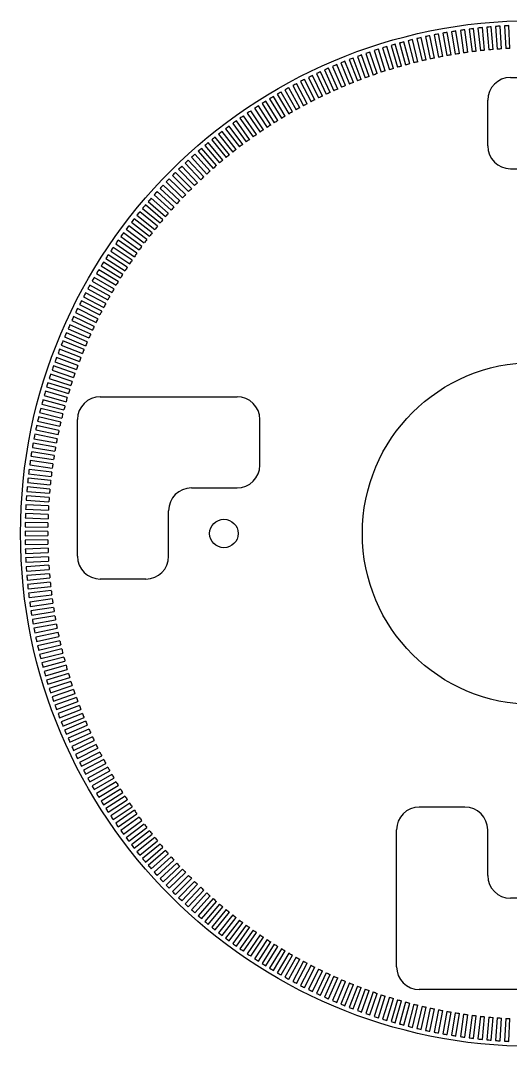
# Model space of a CAD drawing. Header units: millimetres. Extents: x -225 to 225, y -225 to 225.
# Drawn here: x -225 to -10, y -225 to 225 of the extents above; entities that cross this region are included whole.
import ezdxf

# ---------------------------------------------------------------- set-up
doc = ezdxf.new("R2010")
doc.units = ezdxf.units.MM

msp = doc.modelspace()

# ---------------------------------------------------------------- linework, layer by layer
at = {"color": 7, "linetype": 'Continuous', "lineweight": 25}
for p, q in [((-32, 220.69), (-30.56, 210.8)), ((-28.72, 211.05), (-30.07, 220.96)), ((-28.14, 221.22), (-26.88, 211.3)), ((-25.04, 211.52), (-26.21, 221.45)), ((-24.28, 221.67), (-23.19, 211.73)), ((-21.34, 211.93), (-22.34, 221.88)), ((-20.4, 222.06), (-19.49, 212.11)), ((-17.64, 212.27), (-18.47, 222.23)), ((-16.53, 222.39), (-15.79, 212.41)), ((-13.93, 212.54), (-14.58, 222.52)), ((-12.64, 222.64), (-12.08, 212.66)), ((-10.22, 212.75), (-10.7, 222.74)), ((-54.89, 216.14), (-52.43, 206.45)), ((-50.63, 206.9), (-53, 216.61)), ((-51.11, 217.06), (-48.82, 207.33)), ((-47.01, 207.75), (-49.22, 217.5)), ((-47.32, 217.92), (-45.19, 208.15)), ((-43.38, 208.54), (-45.41, 218.33)), ((-43.51, 218.72), (-41.55, 208.91)), ((-39.73, 209.26), (-41.59, 219.09)), ((-39.68, 219.44), (-37.9, 209.6)), ((-36.07, 209.92), (-37.76, 219.78)), ((-35.85, 220.1), (-34.24, 210.23)), ((-32.4, 210.52), (-33.92, 220.4)), ((-69.84, 211.78), (-66.7, 202.29)), ((-64.94, 202.86), (-67.98, 212.38)), ((-66.13, 212.97), (-63.16, 203.42)), ((-61.39, 203.96), (-64.27, 213.54)), ((-62.4, 214.09), (-59.6, 204.49)), ((-57.82, 205), (-60.53, 214.63)), ((-58.66, 215.15), (-56.03, 205.5)), ((-54.23, 205.98), (-56.78, 215.65)), ((-78.93, 197.84), (-82.63, 207.12)), ((-80.82, 207.84), (-77.2, 198.52)), ((-75.46, 199.18), (-79.01, 208.54)), ((-77.18, 209.22), (-73.72, 199.83)), ((-71.98, 200.47), (-75.36, 209.88)), ((-73.52, 210.53), (-70.22, 201.09)), ((-68.47, 201.7), (-71.68, 211.17)), ((-89.17, 193.43), (-93.36, 202.52)), ((-91.59, 203.32), (-87.48, 194.21)), ((-85.79, 194.96), (-89.81, 204.11)), ((-88.03, 204.89), (-84.08, 195.7)), ((-82.37, 196.43), (-86.24, 205.65)), ((-84.44, 206.4), (-80.65, 197.14)), ((-102.11, 198.25), (-97.53, 189.36)), ((-95.87, 190.2), (-100.37, 199.13)), ((-98.63, 200), (-94.21, 191.03)), ((-92.54, 191.85), (-96.88, 200.86)), ((-95.12, 201.69), (-90.86, 192.65)), ((-10, 200), (50, 200)), ((-105.69, 184.93), (-110.66, 193.61)), ((-108.96, 194.57), (-104.08, 185.84)), ((-102.45, 186.74), (-107.26, 195.51)), ((-105.55, 196.44), (-100.82, 187.63)), ((-99.18, 188.5), (-103.83, 197.35)), ((-112.08, 181.13), (-117.35, 189.63)), ((-115.69, 190.65), (-110.5, 182.1)), ((-108.91, 183.05), (-114.02, 191.65)), ((-112.34, 192.64), (-107.3, 184)), ((-20, 170), (-20, 190)), ((-118.34, 177.1), (-123.89, 185.42)), ((-122.27, 186.49), (-116.79, 178.13)), ((-115.23, 179.14), (-120.64, 187.55)), ((-119, 188.6), (-113.66, 180.14)), ((-124.45, 172.87), (-130.29, 180.98)), ((-128.7, 182.11), (-122.93, 173.94)), ((-121.41, 175.01), (-127.11, 183.23)), ((-125.51, 184.33), (-119.88, 176.06)), ((-130.4, 168.42), (-136.52, 176.32)), ((-134.98, 177.51), (-128.93, 169.55)), ((-127.44, 170.67), (-133.43, 178.68)), ((-131.86, 179.84), (-125.95, 171.77)), ((-136.2, 163.76), (-142.59, 171.45)), ((-141.09, 172.69), (-134.77, 164.95)), ((-133.32, 166.12), (-139.58, 173.91)), ((-138.06, 175.13), (-131.87, 167.27)), ((-147.03, 167.66), (-140.44, 160.14)), ((-139.04, 161.36), (-145.57, 168.94)), ((-144.09, 170.2), (-137.62, 162.57)), ((-152.8, 162.43), (-145.94, 155.14)), ((-144.58, 156.41), (-151.37, 163.75)), ((-149.94, 165.07), (-143.21, 157.67)), ((-141.83, 158.91), (-148.49, 166.37)), ((-149.96, 151.27), (-157, 158.37)), ((-155.61, 159.74), (-148.63, 152.57)), ((-147.29, 153.86), (-154.21, 161.09)), ((-10, 160), (10, 160)), ((-161.09, 154.21), (-153.86, 147.29)), ((-152.57, 148.63), (-159.74, 155.61)), ((-158.37, 157), (-151.27, 149.96)), ((-157.67, 143.21), (-165.07, 149.94)), ((-163.75, 151.37), (-156.41, 144.58)), ((-155.14, 145.94), (-162.43, 152.8)), ((-162.57, 137.62), (-170.2, 144.09)), ((-168.94, 145.57), (-161.36, 139.04)), ((-160.14, 140.44), (-167.66, 147.03)), ((-166.37, 148.49), (-158.91, 141.83)), ((-173.91, 139.58), (-166.12, 133.32)), ((-164.95, 134.77), (-172.69, 141.09)), ((-171.45, 142.59), (-163.76, 136.2)), ((-176.32, 136.52), (-168.42, 130.4)), ((-167.27, 131.87), (-175.13, 138.06)), ((-171.77, 125.95), (-179.84, 131.86)), ((-178.68, 133.43), (-170.67, 127.44)), ((-169.55, 128.93), (-177.51, 134.98)), ((-183.23, 127.11), (-175.01, 121.41)), ((-173.94, 122.93), (-182.11, 128.7)), ((-180.98, 130.29), (-172.87, 124.45)), ((-178.13, 116.79), (-186.49, 122.27)), ((-185.42, 123.89), (-177.1, 118.34)), ((-176.06, 119.88), (-184.33, 125.51)), ((-189.63, 117.35), (-181.13, 112.08)), ((-180.14, 113.66), (-188.6, 119)), ((-187.55, 120.64), (-179.14, 115.23)), ((-191.65, 114.02), (-183.05, 108.91)), ((-182.1, 110.5), (-190.65, 115.69)), ((-185.84, 104.08), (-194.57, 108.96)), ((-193.61, 110.66), (-184.93, 105.69)), ((-184, 107.3), (-192.64, 112.34)), ((-197.35, 103.83), (-188.5, 99.18)), ((-187.63, 100.82), (-196.44, 105.55)), ((-195.51, 107.26), (-186.74, 102.45)), ((-199.13, 100.37), (-190.2, 95.87)), ((-189.36, 97.53), (-198.25, 102.11)), ((-192.65, 90.86), (-201.69, 95.12)), ((-200.86, 96.88), (-191.85, 92.54)), ((-191.03, 94.21), (-200, 98.63)), ((-194.21, 87.48), (-203.32, 91.59)), ((-202.52, 93.36), (-193.43, 89.17)), ((-205.65, 86.24), (-196.43, 82.37)), ((-195.7, 84.08), (-204.89, 88.03)), ((-204.11, 89.81), (-194.96, 85.79)), ((-207.12, 82.63), (-197.84, 78.93)), ((-197.14, 80.65), (-206.4, 84.44)), ((-199.83, 73.72), (-209.22, 77.18)), ((-208.54, 79.01), (-199.18, 75.46)), ((-198.52, 77.2), (-207.84, 80.82)), ((-201.09, 70.22), (-210.53, 73.52)), ((-209.88, 75.36), (-200.47, 71.98)), ((-212.38, 67.98), (-202.86, 64.94)), ((-202.29, 66.7), (-211.78, 69.84)), ((-211.17, 71.68), (-201.7, 68.47)), ((-213.54, 64.27), (-203.96, 61.39)), ((-203.42, 63.16), (-212.97, 66.13)), ((-205.5, 56.03), (-215.15, 58.66)), ((-214.63, 60.53), (-205, 57.82)), ((-204.49, 59.6), (-214.09, 62.4)), ((-190, 60), (-130, 60)), ((-206.45, 52.43), (-216.14, 54.89)), ((-215.65, 56.78), (-205.98, 54.23)), ((-207.33, 48.82), (-217.06, 51.11)), ((-216.61, 53), (-206.9, 50.63)), ((-200, -10), (-200, 50)), ((-120, 30), (-120, 50)), ((-218.33, 45.41), (-208.54, 43.38)), ((-208.15, 45.19), (-217.92, 47.32)), ((-217.5, 49.22), (-207.75, 47.01)), ((-219.09, 41.59), (-209.26, 39.73)), ((-208.91, 41.55), (-218.72, 43.51)), ((-219.78, 37.76), (-209.92, 36.07)), ((-209.6, 37.9), (-219.44, 39.68)), ((-210.8, 30.56), (-220.69, 32)), ((-220.4, 33.92), (-210.52, 32.4)), ((-210.23, 34.24), (-220.1, 35.85)), ((-211.3, 26.88), (-221.22, 28.14)), ((-220.96, 30.07), (-211.05, 28.72)), ((-211.73, 23.19), (-221.67, 24.28)), ((-221.45, 26.21), (-211.52, 25.04)), ((-222.23, 18.47), (-212.27, 17.64)), ((-212.11, 19.49), (-222.06, 20.4)), ((-221.88, 22.34), (-211.93, 21.34)), ((-150, 20), (-130, 20)), ((-222.52, 14.58), (-212.54, 13.93)), ((-212.41, 15.79), (-222.39, 16.53)), ((-222.74, 10.7), (-212.75, 10.22)), ((-212.66, 12.08), (-222.64, 12.64)), ((-160, -10), (-160, 10)), ((-212.95, 4.65), (-222.95, 4.86)), ((-222.9, 6.81), (-212.9, 6.5)), ((-212.84, 8.36), (-222.83, 8.75)), ((-213, 0.93), (-223, 0.97)), ((-222.98, 2.92), (-212.98, 2.79)), ((-223, -0.97), (-213, -0.93)), ((-212.98, -2.79), (-222.98, -2.92)), ((-222.95, -4.86), (-212.95, -4.65)), ((-212.9, -6.5), (-222.9, -6.81)), ((-222.83, -8.75), (-212.84, -8.36)), ((-212.75, -10.22), (-222.74, -10.7)), ((-222.64, -12.64), (-212.66, -12.08)), ((-212.54, -13.93), (-222.52, -14.58)), ((-222.39, -16.53), (-212.41, -15.79)), ((-212.27, -17.64), (-222.23, -18.47)), ((-222.06, -20.4), (-212.11, -19.49)), ((-211.93, -21.34), (-221.88, -22.34)), ((-170, -20), (-190, -20)), ((-221.67, -24.28), (-211.73, -23.19)), ((-211.52, -25.04), (-221.45, -26.21)), ((-221.22, -28.14), (-211.3, -26.88)), ((-211.05, -28.72), (-220.96, -30.07)), ((-220.69, -32), (-210.8, -30.56)), ((-210.52, -32.4), (-220.4, -33.92)), ((-220.1, -35.85), (-210.23, -34.24)), ((-209.92, -36.07), (-219.78, -37.76)), ((-219.44, -39.68), (-209.6, -37.9)), ((-209.26, -39.73), (-219.09, -41.59)), ((-218.72, -43.51), (-208.91, -41.55)), ((-208.54, -43.38), (-218.33, -45.41)), ((-217.92, -47.32), (-208.15, -45.19)), ((-207.75, -47.01), (-217.5, -49.22)), ((-217.06, -51.11), (-207.33, -48.82)), ((-206.9, -50.63), (-216.61, -53)), ((-216.14, -54.89), (-206.45, -52.43)), ((-205.98, -54.23), (-215.65, -56.78)), ((-215.15, -58.66), (-205.5, -56.03)), ((-205, -57.82), (-214.63, -60.53)), ((-214.09, -62.4), (-204.49, -59.6)), ((-203.96, -61.39), (-213.54, -64.27)), ((-212.97, -66.13), (-203.42, -63.16)), ((-202.86, -64.94), (-212.38, -67.98)), ((-211.78, -69.84), (-202.29, -66.7)), ((-201.7, -68.47), (-211.17, -71.68)), ((-210.53, -73.52), (-201.09, -70.22)), ((-200.47, -71.98), (-209.88, -75.36)), ((-209.22, -77.18), (-199.83, -73.72)), ((-199.18, -75.46), (-208.54, -79.01)), ((-207.84, -80.82), (-198.52, -77.2)), ((-197.84, -78.93), (-207.12, -82.63)), ((-206.4, -84.44), (-197.14, -80.65)), ((-196.43, -82.37), (-205.65, -86.24)), ((-204.89, -88.03), (-195.7, -84.08)), ((-194.96, -85.79), (-204.11, -89.81)), ((-203.32, -91.59), (-194.21, -87.48)), ((-193.43, -89.17), (-202.52, -93.36)), ((-201.69, -95.12), (-192.65, -90.86)), ((-191.85, -92.54), (-200.86, -96.88)), ((-200, -98.63), (-191.03, -94.21)), ((-190.2, -95.87), (-199.13, -100.37)), ((-198.25, -102.11), (-189.36, -97.53)), ((-188.5, -99.18), (-197.35, -103.83)), ((-196.44, -105.55), (-187.63, -100.82)), ((-186.74, -102.45), (-195.51, -107.26)), ((-194.57, -108.96), (-185.84, -104.08)), ((-184.93, -105.69), (-193.61, -110.66)), ((-192.64, -112.34), (-184, -107.3)), ((-183.05, -108.91), (-191.65, -114.02)), ((-190.65, -115.69), (-182.1, -110.5)), ((-181.13, -112.08), (-189.63, -117.35)), ((-188.6, -119), (-180.14, -113.66)), ((-179.14, -115.23), (-187.55, -120.64)), ((-186.49, -122.27), (-178.13, -116.79)), ((-177.1, -118.34), (-185.42, -123.89)), ((-184.33, -125.51), (-176.06, -119.88)), ((-175.01, -121.41), (-183.23, -127.11)), ((-30, -120), (-50, -120)), ((-182.11, -128.7), (-173.94, -122.93)), ((-172.87, -124.45), (-180.98, -130.29)), ((-179.84, -131.86), (-171.77, -125.95)), ((-170.67, -127.44), (-178.68, -133.43)), ((-177.51, -134.98), (-169.55, -128.93)), ((-168.42, -130.4), (-176.32, -136.52)), ((-60, -190), (-60, -130)), ((-20, -150), (-20, -130)), ((-175.13, -138.06), (-167.27, -131.87)), ((-166.12, -133.32), (-173.91, -139.58)), ((-172.69, -141.09), (-164.95, -134.77)), ((-163.76, -136.2), (-171.45, -142.59)), ((-170.2, -144.09), (-162.57, -137.62)), ((-161.36, -139.04), (-168.94, -145.57)), ((-167.66, -147.03), (-160.14, -140.44)), ((-158.91, -141.83), (-166.37, -148.49)), ((-165.07, -149.94), (-157.67, -143.21)), ((-156.41, -144.58), (-163.75, -151.37)), ((-162.43, -152.8), (-155.14, -145.94)), ((-153.86, -147.29), (-161.09, -154.21)), ((-159.74, -155.61), (-152.57, -148.63)), ((-151.27, -149.96), (-158.37, -157)), ((-157, -158.37), (-149.96, -151.27)), ((-148.63, -152.57), (-155.61, -159.74)), ((-154.21, -161.09), (-147.29, -153.86)), ((-145.94, -155.14), (-152.8, -162.43)), ((-151.37, -163.75), (-144.58, -156.41)), ((-143.21, -157.67), (-149.94, -165.07)), ((-148.49, -166.37), (-141.83, -158.91)), ((-140.44, -160.14), (-147.03, -167.66)), ((-145.57, -168.94), (-139.04, -161.36)), ((10, -160), (-10, -160)), ((-137.62, -162.57), (-144.09, -170.2)), ((-142.59, -171.45), (-136.2, -163.76)), ((-134.77, -164.95), (-141.09, -172.69)), ((-139.58, -173.91), (-133.32, -166.12)), ((-131.87, -167.27), (-138.06, -175.13)), ((-136.52, -176.32), (-130.4, -168.42)), ((-128.93, -169.55), (-134.98, -177.51)), ((-133.43, -178.68), (-127.44, -170.67)), ((-125.95, -171.77), (-131.86, -179.84)), ((-130.29, -180.98), (-124.45, -172.87)), ((-122.93, -173.94), (-128.7, -182.11)), ((-127.11, -183.23), (-121.41, -175.01)), ((-119.88, -176.06), (-125.51, -184.33)), ((-123.89, -185.42), (-118.34, -177.1)), ((-116.79, -178.13), (-122.27, -186.49)), ((-120.64, -187.55), (-115.23, -179.14)), ((-113.66, -180.14), (-119, -188.6)), ((-117.35, -189.63), (-112.08, -181.13)), ((-110.5, -182.1), (-115.69, -190.65)), ((-114.02, -191.65), (-108.91, -183.05)), ((-107.3, -184), (-112.34, -192.64)), ((-110.66, -193.61), (-105.69, -184.93)), ((-104.08, -185.84), (-108.96, -194.57)), ((-107.26, -195.51), (-102.45, -186.74)), ((-100.82, -187.63), (-105.55, -196.44)), ((-103.83, -197.35), (-99.18, -188.5)), ((-97.53, -189.36), (-102.11, -198.25)), ((-100.37, -199.13), (-95.87, -190.2)), ((-94.21, -191.03), (-98.63, -200)), ((-96.88, -200.86), (-92.54, -191.85)), ((-90.86, -192.65), (-95.12, -201.69)), ((-93.36, -202.52), (-89.17, -193.43)), ((-87.48, -194.21), (-91.59, -203.32)), ((-89.81, -204.11), (-85.79, -194.96)), ((-84.08, -195.7), (-88.03, -204.89)), ((-86.24, -205.65), (-82.37, -196.43)), ((-80.65, -197.14), (-84.44, -206.4)), ((-82.63, -207.12), (-78.93, -197.84)), ((-77.2, -198.52), (-80.82, -207.84)), ((-79.01, -208.54), (-75.46, -199.18)), ((-73.72, -199.83), (-77.18, -209.22)), ((-75.36, -209.88), (-71.98, -200.47)), ((-70.22, -201.09), (-73.52, -210.53)), ((-71.68, -211.17), (-68.47, -201.7)), ((-66.7, -202.29), (-69.84, -211.78)), ((10, -200), (-50, -200)), ((-67.98, -212.38), (-64.94, -202.86)), ((-63.16, -203.42), (-66.13, -212.97)), ((-64.27, -213.54), (-61.39, -203.96)), ((-59.6, -204.49), (-62.4, -214.09)), ((-60.53, -214.63), (-57.82, -205)), ((-56.03, -205.5), (-58.66, -215.15)), ((-56.78, -215.65), (-54.23, -205.98)), ((-52.43, -206.45), (-54.89, -216.14)), ((-53, -216.61), (-50.63, -206.9)), ((-48.82, -207.33), (-51.11, -217.06)), ((-49.22, -217.5), (-47.01, -207.75)), ((-45.19, -208.15), (-47.32, -217.92)), ((-45.41, -218.33), (-43.38, -208.54)), ((-41.55, -208.91), (-43.51, -218.72)), ((-41.59, -219.09), (-39.73, -209.26)), ((-37.9, -209.6), (-39.68, -219.44)), ((-37.76, -219.78), (-36.07, -209.92)), ((-34.24, -210.23), (-35.85, -220.1)), ((-33.92, -220.4), (-32.4, -210.52)), ((-30.56, -210.8), (-32, -220.69)), ((-30.07, -220.96), (-28.72, -211.05)), ((-26.88, -211.3), (-28.14, -221.22)), ((-26.21, -221.45), (-25.04, -211.52)), ((-23.19, -211.73), (-24.28, -221.67)), ((-22.34, -221.88), (-21.34, -211.93)), ((-19.49, -212.11), (-20.4, -222.06)), ((-18.47, -222.23), (-17.64, -212.27)), ((-15.79, -212.41), (-16.53, -222.39)), ((-14.58, -222.52), (-13.93, -212.54)), ((-12.08, -212.66), (-12.64, -222.64)), ((-10.7, -222.74), (-10.22, -212.75))]:
    msp.add_line(p, q, dxfattribs=at)
for centre, radius in [((0, 0), 225), ((0, 0), 75), ((-135.76, 0), 6.25)]:
    msp.add_circle(centre, radius, dxfattribs=at)
for centre, radius, start, end in [((0, 0), 223, 97.75, 98.25), ((0, 0), 223, 96.75, 97.25), ((0, 0), 223, 95.75, 96.25), ((0, 0), 223, 94.75, 95.25), ((0, 0), 223, 93.75, 94.25), ((0, 0), 223, 92.75, 93.25), ((0, 0), 223, 103.75, 104.25), ((0, 0), 223, 102.75, 103.25), ((0, 0), 223, 101.75, 102.25), ((0, 0), 223, 100.75, 101.25), ((0, 0), 223, 99.75, 100.25), ((0, 0), 223, 98.75, 99.25), ((0, 0), 223, 107.75, 108.25), ((0, 0), 223, 106.75, 107.25), ((0, 0), 223, 105.75, 106.25), ((0, 0), 223, 104.75, 105.25), ((0, 0), 213, 96.75, 97.25), ((0, 0), 213, 95.75, 96.25), ((0, 0), 213, 94.75, 95.25), ((0, 0), 213, 93.75, 94.25), ((0, 0), 213, 92.75, 93.25), ((0, 0), 223, 111.75, 112.25), ((0, 0), 223, 110.75, 111.25), ((0, 0), 223, 109.75, 110.25), ((0, 0), 223, 108.75, 109.25), ((0, 0), 213, 102.75, 103.25), ((0, 0), 213, 101.75, 102.25), ((0, 0), 213, 100.75, 101.25), ((0, 0), 213, 99.75, 100.25), ((0, 0), 213, 98.75, 99.25), ((0, 0), 213, 97.75, 98.25), ((0, 0), 223, 114.75, 115.25), ((0, 0), 223, 113.75, 114.25), ((0, 0), 223, 112.75, 113.25), ((0, 0), 213, 107.75, 108.25), ((0, 0), 213, 106.75, 107.25), ((0, 0), 213, 105.75, 106.25), ((0, 0), 213, 104.75, 105.25), ((0, 0), 213, 103.75, 104.25), ((0, 0), 223, 116.75, 117.25), ((0, 0), 223, 115.75, 116.25), ((0, 0), 213, 110.75, 111.25), ((0, 0), 213, 109.75, 110.25), ((0, 0), 213, 108.75, 109.25), ((-10, 190), 10, 90, 180), ((0, 0), 223, 119.75, 120.25), ((0, 0), 223, 118.75, 119.25), ((0, 0), 223, 117.75, 118.25), ((0, 0), 213, 113.75, 114.25), ((0, 0), 213, 112.75, 113.25), ((0, 0), 213, 111.75, 112.25), ((0, 0), 223, 121.75, 122.25), ((0, 0), 223, 120.75, 121.25), ((0, 0), 213, 116.75, 117.25), ((0, 0), 213, 115.75, 116.25), ((0, 0), 213, 114.75, 115.25), ((0, 0), 223, 123.75, 124.25), ((0, 0), 223, 122.75, 123.25), ((0, 0), 213, 119.75, 120.25), ((0, 0), 213, 118.75, 119.25), ((0, 0), 213, 117.75, 118.25), ((0, 0), 223, 125.75, 126.25), ((0, 0), 223, 124.75, 125.25), ((0, 0), 213, 121.75, 122.25), ((0, 0), 213, 120.75, 121.25), ((0, 0), 223, 127.75, 128.25), ((0, 0), 223, 126.75, 127.25), ((0, 0), 213, 123.75, 124.25), ((0, 0), 213, 122.75, 123.25), ((0, 0), 223, 129.75, 130.25), ((0, 0), 223, 128.75, 129.25), ((0, 0), 213, 125.75, 126.25), ((0, 0), 213, 124.75, 125.25), ((0, 0), 223, 130.75, 131.25), ((0, 0), 213, 127.75, 128.25), ((0, 0), 213, 126.75, 127.25), ((-10, 170), 10, 180, 270), ((0, 0), 223, 132.75, 133.25), ((0, 0), 223, 131.75, 132.25), ((0, 0), 213, 129.75, 130.25), ((0, 0), 213, 128.75, 129.25), ((0, 0), 223, 134.75, 135.25), ((0, 0), 223, 133.75, 134.25), ((0, 0), 213, 131.75, 132.25), ((0, 0), 213, 130.75, 131.25), ((0, 0), 223, 135.75, 136.25), ((0, 0), 213, 133.75, 134.25), ((0, 0), 213, 132.75, 133.25), ((0, 0), 223, 137.75, 138.25), ((0, 0), 223, 136.75, 137.25), ((0, 0), 213, 135.75, 136.25), ((0, 0), 213, 134.75, 135.25), ((0, 0), 223, 139.75, 140.25), ((0, 0), 223, 138.75, 139.25), ((0, 0), 213, 136.75, 137.25), ((0, 0), 223, 140.75, 141.25), ((0, 0), 213, 138.75, 139.25), ((0, 0), 213, 137.75, 138.25), ((0, 0), 223, 141.75, 142.25), ((0, 0), 213, 139.75, 140.25), ((0, 0), 223, 143.75, 144.25), ((0, 0), 223, 142.75, 143.25), ((0, 0), 213, 141.75, 142.25), ((0, 0), 213, 140.75, 141.25), ((0, 0), 223, 144.75, 145.25), ((0, 0), 213, 142.75, 143.25), ((0, 0), 223, 146.75, 147.25), ((0, 0), 223, 145.75, 146.25), ((0, 0), 213, 144.75, 145.25), ((0, 0), 213, 143.75, 144.25), ((0, 0), 223, 147.75, 148.25), ((0, 0), 213, 145.75, 146.25), ((0, 0), 223, 148.75, 149.25), ((0, 0), 213, 147.75, 148.25), ((0, 0), 213, 146.75, 147.25), ((0, 0), 223, 150.75, 151.25), ((0, 0), 223, 149.75, 150.25), ((0, 0), 213, 148.75, 149.25), ((0, 0), 223, 151.75, 152.25), ((0, 0), 213, 150.75, 151.25), ((0, 0), 213, 149.75, 150.25), ((0, 0), 223, 152.75, 153.25), ((0, 0), 213, 151.75, 152.25), ((0, 0), 223, 154.75, 155.25), ((0, 0), 223, 153.75, 154.25), ((0, 0), 213, 152.75, 153.25), ((0, 0), 223, 155.75, 156.25), ((0, 0), 213, 154.75, 155.25), ((0, 0), 213, 153.75, 154.25), ((0, 0), 223, 156.75, 157.25), ((0, 0), 213, 155.75, 156.25), ((0, 0), 223, 157.75, 158.25), ((0, 0), 213, 156.75, 157.25), ((0, 0), 223, 159.75, 160.25), ((0, 0), 223, 158.75, 159.25), ((0, 0), 213, 158.75, 159.25), ((0, 0), 213, 157.75, 158.25), ((0, 0), 223, 160.75, 161.25), ((0, 0), 213, 159.75, 160.25), ((0, 0), 223, 161.75, 162.25), ((0, 0), 213, 160.75, 161.25), ((0, 0), 223, 162.75, 163.25), ((0, 0), 213, 162.75, 163.25), ((0, 0), 213, 161.75, 162.25), ((0, 0), 223, 164.75, 165.25), ((0, 0), 223, 163.75, 164.25), ((0, 0), 213, 163.75, 164.25), ((-190, 50), 10, 90, 180), ((-130, 50), 10, 0, 90), ((0, 0), 223, 165.75, 166.25), ((0, 0), 213, 164.75, 165.25), ((0, 0), 223, 166.75, 167.25), ((0, 0), 213, 165.75, 166.25), ((0, 0), 223, 167.75, 168.25), ((0, 0), 213, 167.75, 168.25), ((0, 0), 213, 166.75, 167.25), ((0, 0), 223, 168.75, 169.25), ((0, 0), 213, 168.75, 169.25), ((0, 0), 223, 169.75, 170.25), ((0, 0), 213, 169.75, 170.25), ((0, 0), 223, 171.75, 172.25), ((0, 0), 223, 170.75, 171.25), ((0, 0), 213, 170.75, 171.25), ((0, 0), 223, 172.75, 173.25), ((0, 0), 213, 171.75, 172.25), ((-130, 30), 10, 270, 0), ((0, 0), 223, 173.75, 174.25), ((0, 0), 213, 173.75, 174.25), ((0, 0), 213, 172.75, 173.25), ((0, 0), 223, 174.75, 175.25), ((0, 0), 213, 174.75, 175.25), ((-150, 10), 10, 90, 180), ((0, 0), 223, 175.75, 176.25), ((0, 0), 213, 175.75, 176.25), ((0, 0), 223, 176.75, 177.25), ((0, 0), 213, 176.75, 177.25), ((0, 0), 223, 178.75, 179.25), ((0, 0), 223, 177.75, 178.25), ((0, 0), 213, 178.75, 179.25), ((0, 0), 213, 177.75, 178.25), ((0, 0), 223, 179.75, 180.25), ((0, 0), 213, 179.75, 180.25), ((0, 0), 223, 180.75, 181.25), ((0, 0), 213, 180.75, 181.25), ((0, 0), 223, 181.75, 182.25), ((0, 0), 213, 181.75, 182.25), ((0, 0), 223, 182.75, 183.25), ((0, 0), 213, 182.75, 183.25), ((-190, -10), 10, 180, 270), ((-170, -10), 10, 270, 0), ((0, 0), 223, 183.75, 184.25), ((0, 0), 213, 183.75, 184.25), ((0, 0), 213, 184.75, 185.25), ((0, 0), 223, 184.75, 185.25), ((0, 0), 223, 185.75, 186.25), ((0, 0), 213, 185.75, 186.25), ((0, 0), 223, 186.75, 187.25), ((0, 0), 213, 186.75, 187.25), ((0, 0), 223, 187.75, 188.25), ((0, 0), 213, 187.75, 188.25), ((0, 0), 223, 188.75, 189.25), ((0, 0), 213, 188.75, 189.25), ((0, 0), 223, 189.75, 190.25), ((0, 0), 213, 189.75, 190.25), ((0, 0), 213, 190.75, 191.25), ((0, 0), 223, 190.75, 191.25), ((0, 0), 213, 191.75, 192.25), ((0, 0), 223, 191.75, 192.25), ((0, 0), 223, 192.75, 193.25), ((0, 0), 213, 192.75, 193.25), ((0, 0), 223, 193.75, 194.25), ((0, 0), 213, 193.75, 194.25), ((0, 0), 223, 194.75, 195.25), ((0, 0), 213, 194.75, 195.25), ((0, 0), 213, 195.75, 196.25), ((0, 0), 223, 195.75, 196.25), ((0, 0), 213, 196.75, 197.25), ((0, 0), 223, 196.75, 197.25), ((0, 0), 213, 197.75, 198.25), ((0, 0), 223, 197.75, 198.25), ((0, 0), 223, 198.75, 199.25), ((0, 0), 213, 198.75, 199.25), ((0, 0), 213, 199.75, 200.25), ((0, 0), 223, 199.75, 200.25), ((0, 0), 213, 200.75, 201.25), ((0, 0), 223, 200.75, 201.25), ((0, 0), 213, 201.75, 202.25), ((0, 0), 223, 201.75, 202.25), ((0, 0), 213, 202.75, 203.25), ((0, 0), 223, 202.75, 203.25), ((0, 0), 223, 203.75, 204.25), ((0, 0), 213, 203.75, 204.25), ((0, 0), 213, 204.75, 205.25), ((0, 0), 223, 204.75, 205.25), ((0, 0), 213, 205.75, 206.25), ((0, 0), 223, 205.75, 206.25), ((0, 0), 213, 206.75, 207.25), ((0, 0), 223, 206.75, 207.25), ((0, 0), 213, 207.75, 208.25), ((0, 0), 213, 208.75, 209.25), ((0, 0), 223, 207.75, 208.25), ((0, 0), 223, 208.75, 209.25), ((0, 0), 213, 209.75, 210.25), ((0, 0), 223, 209.75, 210.25), ((0, 0), 213, 210.75, 211.25), ((0, 0), 213, 211.75, 212.25), ((0, 0), 223, 210.75, 211.25), ((0, 0), 213, 212.75, 213.25), ((0, 0), 223, 211.75, 212.25), ((0, 0), 223, 212.75, 213.25), ((0, 0), 213, 213.75, 214.25), ((0, 0), 213, 214.75, 215.25), ((-50, -130), 10, 90, 180), ((-30, -130), 10, 0, 90), ((0, 0), 223, 213.75, 214.25), ((0, 0), 213, 215.75, 216.25), ((0, 0), 223, 214.75, 215.25), ((0, 0), 223, 215.75, 216.25), ((0, 0), 213, 216.75, 217.25), ((0, 0), 213, 217.75, 218.25), ((0, 0), 223, 216.75, 217.25), ((0, 0), 213, 218.75, 219.25), ((0, 0), 223, 217.75, 218.25), ((0, 0), 213, 219.75, 220.25), ((0, 0), 213, 220.75, 221.25), ((0, 0), 223, 218.75, 219.25), ((0, 0), 223, 219.75, 220.25), ((0, 0), 213, 221.75, 222.25), ((0, 0), 223, 220.75, 221.25), ((0, 0), 223, 221.75, 222.25), ((0, 0), 213, 222.75, 223.25), ((0, 0), 213, 223.75, 224.25), ((0, 0), 223, 222.75, 223.25), ((0, 0), 213, 224.75, 225.25), ((0, 0), 213, 225.75, 226.25), ((-10, -150), 10, 180, 270), ((0, 0), 223, 223.75, 224.25), ((0, 0), 223, 224.75, 225.25), ((0, 0), 213, 226.75, 227.25), ((0, 0), 223, 225.75, 226.25), ((0, 0), 213, 227.75, 228.25), ((0, 0), 213, 228.75, 229.25), ((0, 0), 223, 226.75, 227.25), ((0, 0), 223, 227.75, 228.25), ((0, 0), 213, 229.75, 230.25), ((0, 0), 213, 230.75, 231.25), ((0, 0), 223, 228.75, 229.25), ((0, 0), 223, 229.75, 230.25), ((0, 0), 213, 231.75, 232.25), ((0, 0), 213, 232.75, 233.25), ((0, 0), 223, 230.75, 231.25), ((0, 0), 223, 231.75, 232.25), ((0, 0), 213, 233.75, 234.25), ((0, 0), 213, 234.75, 235.25), ((0, 0), 223, 232.75, 233.25), ((0, 0), 223, 233.75, 234.25), ((0, 0), 213, 235.75, 236.25), ((0, 0), 213, 236.75, 237.25), ((0, 0), 223, 234.75, 235.25), ((0, 0), 223, 235.75, 236.25), ((0, 0), 213, 237.75, 238.25), ((0, 0), 213, 238.75, 239.25), ((0, 0), 213, 239.75, 240.25), ((0, 0), 223, 236.75, 237.25), ((0, 0), 223, 237.75, 238.25), ((0, 0), 213, 240.75, 241.25), ((0, 0), 213, 241.75, 242.25), ((0, 0), 223, 238.75, 239.25), ((0, 0), 223, 239.75, 240.25), ((0, 0), 213, 242.75, 243.25), ((0, 0), 213, 243.75, 244.25), ((0, 0), 213, 244.75, 245.25), ((-50, -190), 10, 180, 270), ((0, 0), 223, 240.75, 241.25), ((0, 0), 223, 241.75, 242.25), ((0, 0), 213, 245.75, 246.25), ((0, 0), 213, 246.75, 247.25), ((0, 0), 213, 247.75, 248.25), ((0, 0), 223, 242.75, 243.25), ((0, 0), 223, 243.75, 244.25), ((0, 0), 223, 244.75, 245.25), ((0, 0), 213, 248.75, 249.25), ((0, 0), 213, 249.75, 250.25), ((0, 0), 213, 250.75, 251.25), ((0, 0), 213, 251.75, 252.25), ((0, 0), 223, 245.75, 246.25), ((0, 0), 223, 246.75, 247.25), ((0, 0), 223, 247.75, 248.25), ((0, 0), 213, 252.75, 253.25), ((0, 0), 213, 253.75, 254.25), ((0, 0), 213, 254.75, 255.25), ((0, 0), 213, 255.75, 256.25), ((0, 0), 223, 248.75, 249.25), ((0, 0), 223, 249.75, 250.25), ((0, 0), 223, 250.75, 251.25), ((0, 0), 213, 256.75, 257.25), ((0, 0), 213, 257.75, 258.25), ((0, 0), 213, 258.75, 259.25), ((0, 0), 213, 259.75, 260.25), ((0, 0), 213, 260.75, 261.25), ((0, 0), 213, 261.75, 262.25), ((0, 0), 213, 262.75, 263.25), ((0, 0), 223, 251.75, 252.25), ((0, 0), 223, 252.75, 253.25), ((0, 0), 223, 253.75, 254.25), ((0, 0), 223, 254.75, 255.25), ((0, 0), 213, 263.75, 264.25), ((0, 0), 213, 264.75, 265.25), ((0, 0), 213, 265.75, 266.25), ((0, 0), 213, 266.75, 267.25), ((0, 0), 223, 255.75, 256.25), ((0, 0), 223, 256.75, 257.25), ((0, 0), 223, 257.75, 258.25), ((0, 0), 223, 258.75, 259.25), ((0, 0), 223, 259.75, 260.25), ((0, 0), 223, 260.75, 261.25), ((0, 0), 223, 261.75, 262.25), ((0, 0), 223, 262.75, 263.25), ((0, 0), 223, 263.75, 264.25), ((0, 0), 223, 264.75, 265.25), ((0, 0), 223, 265.75, 266.25), ((0, 0), 223, 266.75, 267.25)]:
    msp.add_arc(centre, radius, start, end, dxfattribs=at)

doc.saveas('drawing.dxf')
